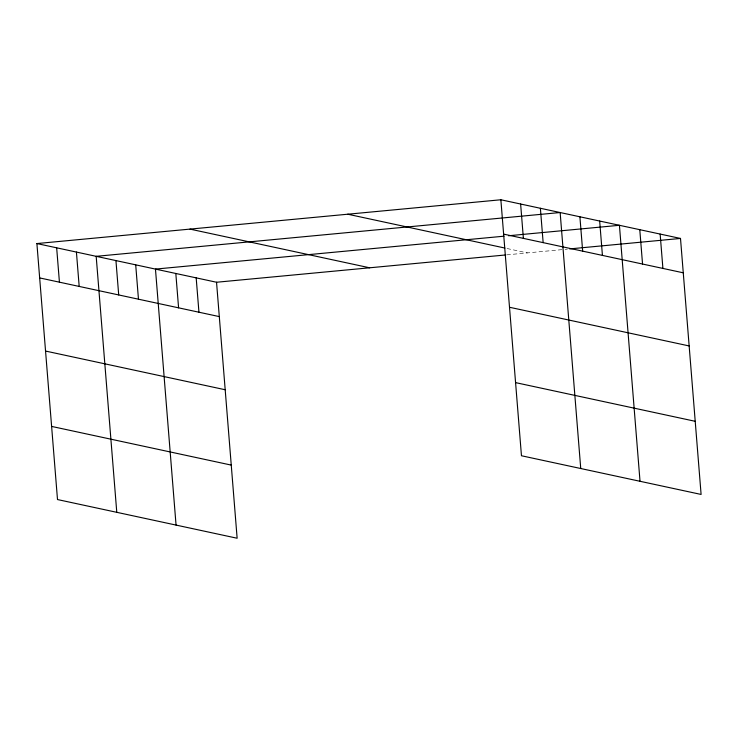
<?xml version="1.0" encoding="UTF-8"?>
<svg xmlns="http://www.w3.org/2000/svg" width="738" height="738" viewBox="0 0 738 738"><rect width="100%" height="100%" fill="white"/><g stroke="black" fill="none" stroke-linecap="round" stroke-linejoin="round"><path stroke-width="0.55" stroke-dasharray="3.69 2.77" d="M506.821 254.841L563.961 249.453M565.105 249.343L567.384 249.13M507.034 248.521L527.393 252.903"/><path stroke-width="1.11" d="M36.9 243.558L216.538 282.248L237.138 538.233L57.499 499.552L36.9 243.558L500.862 199.767L680.501 238.448L701.1 494.442L521.462 455.752L500.862 199.767M504.026 236.188L155.46 269.093L176.059 525.087M508.593 235.754L619.422 225.293L640.021 481.287M216.538 282.248L505.678 254.951M569.671 248.909L680.501 238.448M503.63 234.121L683.268 272.811M347.755 214.214L504.893 248.051M190.007 229.112L369.646 267.793M509.515 307.266L689.154 345.947M39.667 277.922L219.306 316.602M515.576 382.616L695.214 421.306M45.553 351.057L225.191 389.747M51.614 426.416L231.252 465.097M660.141 234.066L662.909 268.429M639.781 229.684L642.549 264.038M599.662 221.04L602.429 255.403M579.902 216.787L582.669 251.151M580.741 468.519L560.142 212.526L96.18 256.326L116.779 512.32M540.382 208.273L543.15 242.636M520.622 204.02L523.39 238.383M196.179 277.857L198.946 312.22M175.819 273.475L178.587 307.838M135.7 264.841L138.467 299.194M115.94 260.579L118.707 294.942M76.42 252.073L79.187 286.436M56.66 247.82L59.427 282.174"/></g></svg>
